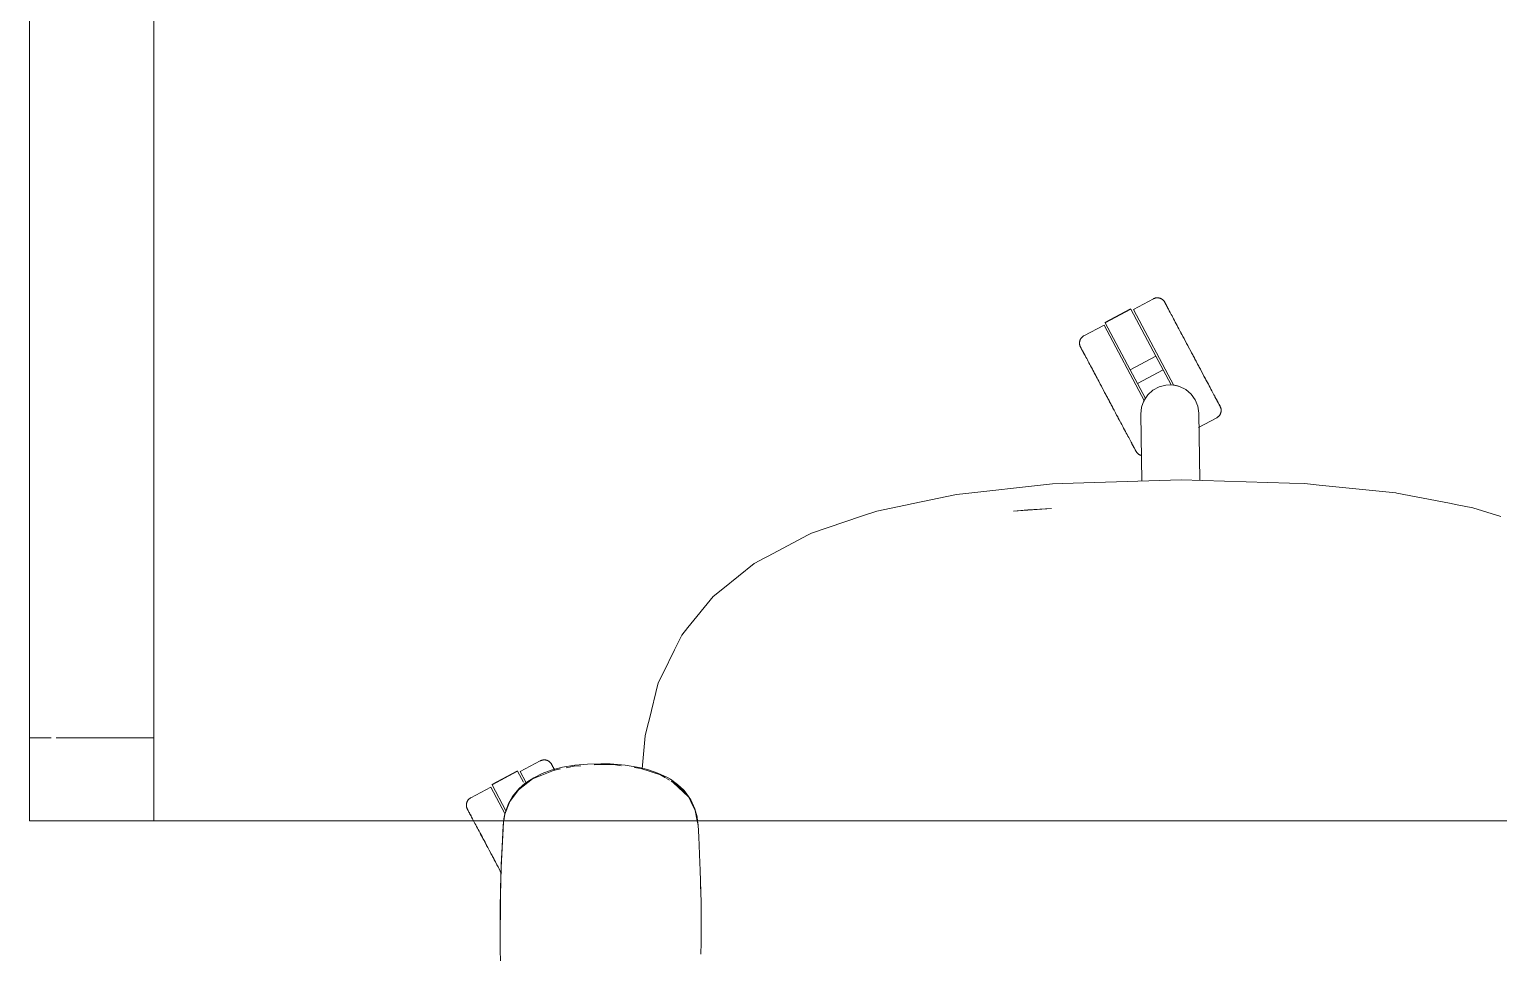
# Model space of a CAD drawing. Header units: millimetres. Extents: x 155927 to 326028, y -36033 to 97293.
# Drawn here: x 229139 to 229848, y 19672 to 20117 of the extents above; entities that cross this region are included whole.
import ezdxf

# ---------------------------------------------------------------- set-up
doc = ezdxf.new("R2010")
doc.units = ezdxf.units.MM
doc.header["$MEASUREMENT"] = 0
doc.layers.add('G-IMPT', color=8, linetype='CONTINUOUS', lineweight=9)
doc.layers.add('I-FURN', color=8, linetype='CONTINUOUS', lineweight=9)

msp = doc.modelspace()

# ---------------------------------------------------------------- linework, layer by layer
at = {"layer": 'G-IMPT'}
for p, q in [((229642.38, 19898.45), (229632.44, 19898.12)), ((229642.38, 19898.45), (229694.56, 19900.15)), ((229694.56, 19900.15), (229746.73, 19898.53)), ((229746.73, 19898.53), (229753.99, 19898.31)), ((229565.26, 19888.68), (229586.21, 19893.02)), ((229586.21, 19893.02), (229590.62, 19893.51)), ((229628.07, 19897.64), (229590.62, 19893.51)), ((229628.07, 19897.64), (229632.44, 19898.12)), ((229761.05, 19897.58), (229753.99, 19898.31)), ((229798.05, 19893.76), (229761.05, 19897.58)), ((229798.05, 19893.76), (229798.51, 19893.67)), ((229823.89, 19888.8), (229798.51, 19893.67)), ((229540.32, 19882.52), (229547.76, 19885.04)), ((229561.58, 19887.91), (229547.76, 19885.04)), ((229565.26, 19888.68), (229561.58, 19887.91)), ((229631.9, 19886.24), (229613.63, 19884.99)), ((229613.63, 19884.99), (229620.57, 19885.6)), ((229631.9, 19886.24), (229620.57, 19885.6)), ((229823.89, 19888.8), (229827.55, 19888.1)), ((229835.15, 19886.64), (229827.55, 19888.1)), ((229848.76, 19882.44), (229835.15, 19886.64)), ((229540.32, 19882.52), (229516.24, 19874.38)), ((229495.07, 19863.2), (229514.58, 19873.5)), ((229514.58, 19873.5), (229516.24, 19874.38)), ((229495.07, 19863.2), (229493.69, 19862.48)), ((229488.56, 19859.77), (229473.43, 19847.56)), ((229488.56, 19859.77), (229493.69, 19862.48)), ((229456.59, 19828.85), (229468.76, 19843.8)), ((229468.76, 19843.8), (229473.43, 19847.56)), ((229456.59, 19828.85), (229453.62, 19825.2)), ((229453.62, 19825.2), (229450.09, 19818.03)), ((229444.45, 19806.57), (229450.09, 19818.03)), ((229444.45, 19806.57), (229442.3, 19802.2)), ((229442.3, 19802.2), (229437.9, 19784.26)), ((229436.02, 19776.6), (229437.32, 19781.89)), ((229437.9, 19784.26), (229437.32, 19781.89)), ((229434.57, 19760.72), (229436.02, 19776.6)), ((229381.72, 19755.82), (229386.12, 19757.66)), ((229382.22, 19756.44), (229386.29, 19758.43)), ((229391.74, 19759.99), (229386.12, 19757.66)), ((229390.63, 19760.01), (229386.29, 19758.43)), ((229390.63, 19760.01), (229396.11, 19761.44)), ((229391.74, 19759.99), (229395.21, 19760.69)), ((229402.04, 19762.44), (229396.11, 19761.44)), ((229397.95, 19761.26), (229401.7, 19762.03)), ((229401.7, 19762.03), (229404.91, 19762.22)), ((229402.04, 19762.44), (229408.19, 19763.01)), ((229414.53, 19763.19), (229408.19, 19763.01)), ((229411.42, 19762.62), (229414.53, 19762.81)), ((229419.04, 19763.1), (229414.53, 19763.19)), ((229421.69, 19762.58), (229414.53, 19762.81)), ((229419.04, 19763.1), (229426.35, 19762.52)), ((229421.69, 19762.58), (229424.48, 19762.19)), ((229433.11, 19761.4), (229426.35, 19762.52)), ((229430.66, 19761.32), (229433.95, 19760.85)), ((229437.04, 19760.43), (229433.11, 19761.4)), ((229433.95, 19760.85), (229443.35, 19757.82)), ((229437.04, 19760.43), (229442.13, 19758.69)), ((229442.13, 19758.69), (229446.76, 19756.48)), ((229443.35, 19757.82), (229445.8, 19756.36)), ((229370.77, 19744.98), (229374.94, 19750.6)), ((229372.06, 19747.38), (229375.13, 19751.12)), ((229374.94, 19750.6), (229381.72, 19755.82)), ((229378.17, 19753.79), (229375.13, 19751.12)), ((229382.22, 19756.44), (229378.17, 19753.79)), ((229446.27, 19756.08), (229447.71, 19755.22)), ((229446.76, 19756.48), (229448.14, 19755.68)), ((229451.59, 19753.23), (229448.14, 19755.68)), ((229448.49, 19754.75), (229451.65, 19752.86)), ((229449.56, 19754.06), (229451.03, 19752.78)), ((229449.56, 19754.06), (229456.95, 19747.15)), ((229451.18, 19752.64), (229454.72, 19749.56)), ((229454.64, 19750.37), (229451.59, 19753.23)), ((229451.65, 19752.86), (229456.95, 19747.15)), ((229454.64, 19750.37), (229455.77, 19749.04)), ((229456.95, 19747.15), (229454.72, 19749.56)), ((229368.36, 19738.78), (229370.77, 19744.98)), ((229370.1, 19743.95), (229368.71, 19740.3)), ((229370.1, 19743.95), (229372.06, 19747.38)), ((229457.98, 19745.82), (229455.77, 19749.04)), ((229458.06, 19744.92), (229456.95, 19747.15)), ((229457.98, 19745.82), (229459.96, 19741.5)), ((229458.06, 19744.92), (229460.16, 19740.66)), ((229367.64, 19734.92), (229367.89, 19736.56)), ((229368.36, 19738.78), (229367.88, 19735.61)), ((229368.34, 19738.96), (229367.89, 19736.56)), ((229368.34, 19738.96), (229368.71, 19740.3)), ((229461.03, 19737.54), (229459.96, 19741.5)), ((229460.16, 19740.66), (229461.1, 19735.61)), ((229461.27, 19735.61), (229461.03, 19737.54)), ((229461.1, 19735.61), (229461.53, 19733.31)), ((229461.53, 19733.54), (229461.27, 19735.61)), ((229366.55, 19713.13), (229367.64, 19734.92)), ((229366.55, 19713.13), (229367.53, 19733.31)), ((229366.59, 19714.34), (229367.64, 19734.92)), ((229367.64, 19734.92), (229367.53, 19733.31)), ((229461.81, 19727.87), (229461.53, 19733.54)), ((229461.81, 19727.87), (229462.43, 19715.31)), ((229366.09, 19692.95), (229366.59, 19714.34)), ((229366.25, 19702.78), (229366.59, 19714.34)), ((229366.59, 19714.34), (229366.55, 19713.13)), ((229462.55, 19711.77), (229462.43, 19715.31)), ((229366.09, 19692.95), (229366.55, 19713.13)), ((229462.93, 19696.1), (229462.55, 19711.77)), ((229462.61, 19708.37), (229462.75, 19705.04)), ((229366.25, 19702.78), (229366.05, 19683.56)), ((229366.09, 19692.95), (229366.25, 19702.78)), ((229366.13, 19672.76), (229366.25, 19702.78)), ((229462.75, 19702.82), (229462.75, 19705.04)), ((229366.13, 19672.76), (229366.09, 19692.95)), ((229366.11, 19694.98), (229366.18, 19696.89)), ((229366.13, 19692.83), (229366.11, 19694.98)), ((229462.93, 19696.1), (229462.98, 19691.59)), ((229462.98, 19691.59), (229462.97, 19676.87)), ((229366.13, 19672.76), (229366.05, 19683.56)), ((229366.13, 19672.76), (229366.3, 19664.34)), ((229462.9, 19671.4), (229462.97, 19676.87))]:
    msp.add_line(p, q, dxfattribs=at)
at = {"layer": 'I-FURN'}
for p, q in [((229138.99, 19735.61), (229138.99, 20535.61)), ((229138.99, 20535.61), (229138.99, 19735.61)), ((229138.99, 19735.61), (229138.99, 20535.61)), ((229138.99, 20495.61), (229138.99, 19775.61)), ((229198.99, 19775.61), (229198.99, 20495.61)), ((229198.99, 20170.61), (229198.99, 19735.61)), ((229681.13, 19987.41), (229671.45, 19982.26)), ((229681.13, 19987.41), (229681.28, 19987.49)), ((229681.28, 19987.49), (229681.42, 19987.55)), ((229681.42, 19987.55), (229681.57, 19987.61)), ((229681.57, 19987.61), (229681.73, 19987.67)), ((229681.73, 19987.67), (229681.88, 19987.72)), ((229681.88, 19987.72), (229682.03, 19987.76)), ((229682.03, 19987.76), (229682.19, 19987.8)), ((229682.19, 19987.8), (229682.35, 19987.83)), ((229682.35, 19987.83), (229682.51, 19987.85)), ((229682.51, 19987.85), (229682.67, 19987.87)), ((229682.67, 19987.87), (229682.83, 19987.88)), ((229682.83, 19987.88), (229682.99, 19987.89)), ((229682.99, 19987.89), (229683.15, 19987.88)), ((229683.15, 19987.88), (229683.31, 19987.87)), ((229683.31, 19987.87), (229683.47, 19987.86)), ((229683.47, 19987.86), (229683.63, 19987.84)), ((229683.63, 19987.84), (229683.79, 19987.81)), ((229683.79, 19987.81), (229683.95, 19987.78)), ((229683.95, 19987.78), (229684.11, 19987.74)), ((229684.11, 19987.74), (229684.26, 19987.69)), ((229684.26, 19987.69), (229684.41, 19987.64)), ((229684.41, 19987.64), (229684.56, 19987.58)), ((229684.56, 19987.58), (229684.71, 19987.52)), ((229684.71, 19987.52), (229684.86, 19987.45)), ((229684.86, 19987.45), (229685, 19987.37)), ((229685, 19987.37), (229685.14, 19987.29)), ((229685.14, 19987.29), (229685.27, 19987.2)), ((229685.27, 19987.2), (229685.41, 19987.11)), ((229685.41, 19987.11), (229685.53, 19987.01)), ((229685.53, 19987.01), (229685.66, 19986.91)), ((229685.66, 19986.91), (229685.78, 19986.8)), ((229685.78, 19986.8), (229685.89, 19986.69)), ((229685.89, 19986.69), (229686, 19986.57)), ((229686, 19986.57), (229686.11, 19986.45)), ((229686.11, 19986.45), (229686.21, 19986.32)), ((229686.21, 19986.32), (229686.31, 19986.19)), ((229686.31, 19986.19), (229686.4, 19986.06)), ((229686.4, 19986.06), (229686.48, 19985.93)), ((229686.48, 19985.93), (229686.56, 19985.79)), ((229686.56, 19985.79), (229686.58, 19985.75)), ((229686.58, 19985.75), (229686.6, 19985.73)), ((229686.59, 19985.74), (229686.58, 19985.75)), ((229686.61, 19985.7), (229686.59, 19985.74)), ((229686.6, 19985.73), (229686.63, 19985.67)), ((229686.65, 19985.62), (229686.61, 19985.7)), ((229686.63, 19985.67), (229686.68, 19985.57)), ((229686.72, 19985.5), (229686.65, 19985.62)), ((229686.68, 19985.57), (229686.76, 19985.43)), ((229686.8, 19985.33), (229686.72, 19985.5)), ((229686.76, 19985.43), (229686.85, 19985.25)), ((229686.91, 19985.13), (229686.8, 19985.33)), ((229686.85, 19985.25), (229686.97, 19985.03)), ((229687.04, 19984.89), (229686.91, 19985.13)), ((229686.97, 19985.03), (229687.11, 19984.77)), ((229687.19, 19984.61), (229687.04, 19984.89)), ((229687.11, 19984.77), (229687.26, 19984.47)), ((229687.36, 19984.29), (229687.19, 19984.61)), ((229687.26, 19984.47), (229687.44, 19984.14)), ((229687.55, 19983.94), (229687.36, 19984.29)), ((229687.44, 19984.14), (229687.64, 19983.76)), ((229687.76, 19983.55), (229687.55, 19983.94)), ((229687.64, 19983.76), (229687.86, 19983.35)), ((229687.98, 19983.12), (229687.76, 19983.55)), ((229670.13, 19982.62), (229657.77, 19976.05)), ((229657.86, 19975.88), (229670.22, 19982.45)), ((229670.22, 19982.45), (229682.29, 19959.74)), ((229671.45, 19982.26), (229690.97, 19945.54)), ((229687.86, 19983.35), (229688.1, 19982.91)), ((229688.23, 19982.65), (229687.98, 19983.12)), ((229688.1, 19982.91), (229688.35, 19982.42)), ((229688.5, 19982.15), (229688.23, 19982.65)), ((229688.35, 19982.42), (229688.63, 19981.91)), ((229688.78, 19981.61), (229688.5, 19982.15)), ((229688.63, 19981.91), (229688.92, 19981.36)), ((229689.08, 19981.05), (229688.78, 19981.61)), ((229688.92, 19981.36), (229689.23, 19980.77)), ((229689.4, 19980.44), (229689.08, 19981.05)), ((229689.74, 19979.81), (229689.4, 19980.44)), ((229690.09, 19979.15), (229689.74, 19979.81)), ((229690.46, 19978.45), (229690.09, 19979.15)), ((229690.85, 19977.73), (229690.46, 19978.45)), ((229691.25, 19976.98), (229690.85, 19977.73)), ((229691.66, 19976.2), (229691.25, 19976.98)), ((229646.93, 19969.13), (229647.06, 19969.23)), ((229647.06, 19969.23), (229647.19, 19969.32)), ((229647.19, 19969.32), (229647.32, 19969.42)), ((229647.32, 19969.42), (229647.46, 19969.5)), ((229647.46, 19969.5), (229647.6, 19969.58)), ((229647.6, 19969.58), (229647.64, 19969.6)), ((229657.32, 19974.75), (229647.64, 19969.6)), ((229657.32, 19974.75), (229676.86, 19938)), ((229669.93, 19953.17), (229657.86, 19975.88)), ((229692.08, 19975.4), (229691.66, 19976.2)), ((229692.52, 19974.58), (229692.08, 19975.4)), ((229692.97, 19973.73), (229692.52, 19974.58)), ((229693.44, 19972.86), (229692.97, 19973.73)), ((229693.91, 19971.98), (229693.44, 19972.86)), ((229694.39, 19971.07), (229693.91, 19971.98)), ((229694.13, 19971.56), (229694.61, 19970.65)), ((229694.88, 19970.15), (229694.39, 19971.07)), ((229694.61, 19970.65), (229695.11, 19969.72)), ((229695.38, 19969.21), (229694.88, 19970.15)), ((229695.11, 19969.72), (229695.61, 19968.77)), ((229695.88, 19968.26), (229695.38, 19969.21)), ((229645.5, 19966.17), (229645.51, 19966.33)), ((229645.5, 19966.01), (229645.5, 19966.17)), ((229645.5, 19965.85), (229645.5, 19966.01)), ((229645.51, 19965.69), (229645.5, 19965.85)), ((229645.51, 19966.33), (229645.52, 19966.49)), ((229645.53, 19965.53), (229645.51, 19965.69)), ((229645.52, 19966.49), (229645.54, 19966.65)), ((229645.55, 19965.37), (229645.53, 19965.53)), ((229645.54, 19966.65), (229645.57, 19966.81)), ((229645.58, 19965.21), (229645.55, 19965.37)), ((229645.57, 19966.81), (229645.6, 19966.97)), ((229645.62, 19965.05), (229645.58, 19965.21)), ((229645.6, 19966.97), (229645.64, 19967.12)), ((229645.66, 19964.9), (229645.62, 19965.05)), ((229645.64, 19967.12), (229645.69, 19967.28)), ((229645.71, 19964.74), (229645.66, 19964.9)), ((229645.69, 19967.28), (229645.74, 19967.43)), ((229645.77, 19964.59), (229645.71, 19964.74)), ((229645.74, 19967.43), (229645.8, 19967.58)), ((229645.83, 19964.44), (229645.77, 19964.59)), ((229645.8, 19967.58), (229645.87, 19967.73)), ((229645.9, 19964.3), (229645.83, 19964.44)), ((229645.87, 19967.73), (229645.94, 19967.87)), ((229645.97, 19964.15), (229645.9, 19964.3)), ((229645.94, 19967.87), (229646.01, 19968.02)), ((229645.99, 19964.1), (229645.97, 19964.15)), ((229645.97, 19964.15), (229645.97, 19964.15)), ((229645.97, 19964.15), (229645.98, 19964.13)), ((229645.98, 19964.13), (229646.01, 19964.07)), ((229646.04, 19964.02), (229645.99, 19964.1)), ((229646.01, 19968.02), (229646.09, 19968.15)), ((229646.01, 19964.07), (229646.07, 19963.97)), ((229646.1, 19963.9), (229646.04, 19964.02)), ((229646.07, 19963.97), (229646.14, 19963.83)), ((229646.09, 19968.15), (229646.18, 19968.29)), ((229646.19, 19963.74), (229646.1, 19963.9)), ((229646.14, 19963.83), (229646.24, 19963.65)), ((229646.18, 19968.29), (229646.27, 19968.42)), ((229646.3, 19963.54), (229646.19, 19963.74)), ((229646.24, 19963.65), (229646.35, 19963.43)), ((229646.27, 19968.42), (229646.37, 19968.55)), ((229646.42, 19963.3), (229646.3, 19963.54)), ((229646.35, 19963.43), (229646.49, 19963.17)), ((229646.37, 19968.55), (229646.47, 19968.67)), ((229646.57, 19963.02), (229646.42, 19963.3)), ((229646.47, 19968.67), (229646.58, 19968.79)), ((229646.49, 19963.17), (229646.65, 19962.88)), ((229646.74, 19962.7), (229646.57, 19963.02)), ((229646.58, 19968.79), (229646.69, 19968.91)), ((229646.65, 19962.88), (229646.83, 19962.54)), ((229646.69, 19968.91), (229646.81, 19969.02)), ((229646.93, 19962.34), (229646.74, 19962.7)), ((229646.81, 19969.02), (229646.93, 19969.13)), ((229646.83, 19962.54), (229647.02, 19962.17)), ((229647.14, 19961.95), (229646.93, 19962.34)), ((229647.02, 19962.17), (229647.24, 19961.76)), ((229695.61, 19968.77), (229696.12, 19967.82)), ((229696.4, 19967.3), (229695.88, 19968.26)), ((229696.12, 19967.82), (229696.63, 19966.85)), ((229696.91, 19966.32), (229696.4, 19967.3)), ((229696.63, 19966.85), (229697.15, 19965.87)), ((229697.44, 19965.34), (229696.91, 19966.32)), ((229697.15, 19965.87), (229697.68, 19964.88)), ((229697.96, 19964.35), (229697.44, 19965.34)), ((229697.68, 19964.88), (229698.21, 19963.89)), ((229698.49, 19963.35), (229697.96, 19964.35)), ((229698.21, 19963.89), (229698.74, 19962.89)), ((229699.03, 19962.35), (229698.49, 19963.35)), ((229698.74, 19962.89), (229699.27, 19961.89)), ((229699.56, 19961.34), (229699.03, 19962.35)), ((229647.37, 19961.52), (229647.14, 19961.95)), ((229647.24, 19961.76), (229647.48, 19961.31)), ((229647.62, 19961.05), (229647.37, 19961.52)), ((229647.48, 19961.31), (229647.74, 19960.83)), ((229647.88, 19960.55), (229647.62, 19961.05)), ((229647.74, 19960.83), (229648.01, 19960.31)), ((229648.17, 19960.02), (229647.88, 19960.55)), ((229648.01, 19960.31), (229648.3, 19959.76)), ((229648.47, 19959.45), (229648.17, 19960.02)), ((229648.3, 19959.76), (229648.61, 19959.18)), ((229648.61, 19959.18), (229648.94, 19958.56)), ((229648.94, 19958.56), (229649.29, 19957.91)), ((229649.29, 19957.91), (229649.65, 19957.23)), ((229649.65, 19957.23), (229650.02, 19956.53)), ((229650.02, 19956.53), (229650.41, 19955.79)), ((229650.41, 19955.79), (229650.82, 19955.03)), ((229669.93, 19953.17), (229682.29, 19959.74)), ((229682.29, 19959.74), (229685.82, 19953.1)), ((229699.27, 19961.89), (229699.81, 19960.88)), ((229700.09, 19960.34), (229699.56, 19961.34)), ((229699.81, 19960.88), (229700.34, 19959.88)), ((229700.63, 19959.33), (229700.09, 19960.34)), ((229700.34, 19959.88), (229700.87, 19958.87)), ((229701.16, 19958.33), (229700.63, 19959.33)), ((229700.87, 19958.87), (229701.41, 19957.87)), ((229701.69, 19957.33), (229701.16, 19958.33)), ((229701.41, 19957.87), (229701.94, 19956.87)), ((229702.22, 19956.34), (229701.69, 19957.33)), ((229701.94, 19956.87), (229702.46, 19955.88)), ((229702.75, 19955.35), (229702.22, 19956.34)), ((229702.46, 19955.88), (229702.99, 19954.9)), ((229703.27, 19954.37), (229702.75, 19955.35)), ((229650.82, 19955.03), (229651.24, 19954.24)), ((229651.24, 19954.24), (229651.67, 19953.43)), ((229651.67, 19953.43), (229652.11, 19952.6)), ((229652.36, 19952.14), (229651.91, 19952.98)), ((229652.11, 19952.6), (229652.57, 19951.74)), ((229652.82, 19951.27), (229652.36, 19952.14)), ((229652.57, 19951.74), (229653.04, 19950.86)), ((229653.29, 19950.38), (229652.82, 19951.27)), ((229653.04, 19950.86), (229653.51, 19949.97)), ((229653.77, 19949.47), (229653.29, 19950.38)), ((229653.51, 19949.97), (229654, 19949.05)), ((229654.26, 19948.55), (229653.77, 19949.47)), ((229654, 19949.05), (229654.49, 19948.12)), ((229654.76, 19947.61), (229654.26, 19948.55)), ((229654.49, 19948.12), (229654.99, 19947.18)), ((229673.46, 19946.53), (229669.93, 19953.17)), ((229673.46, 19946.53), (229685.82, 19953.1)), ((229685.82, 19953.1), (229689.62, 19945.95)), ((229702.99, 19954.9), (229703.51, 19953.92)), ((229703.78, 19953.4), (229703.27, 19954.37)), ((229703.51, 19953.92), (229704.02, 19952.96)), ((229704.29, 19952.45), (229703.78, 19953.4)), ((229704.02, 19952.96), (229704.52, 19952.01)), ((229704.79, 19951.5), (229704.29, 19952.45)), ((229704.52, 19952.01), (229705.02, 19951.07)), ((229705.29, 19950.57), (229704.79, 19951.5)), ((229705.02, 19951.07), (229705.51, 19950.15)), ((229705.77, 19949.66), (229705.29, 19950.57)), ((229705.51, 19950.15), (229705.99, 19949.24)), ((229706.25, 19948.76), (229705.77, 19949.66)), ((229705.99, 19949.24), (229706.47, 19948.36)), ((229706.72, 19947.88), (229706.25, 19948.76)), ((229706.47, 19948.36), (229706.93, 19947.49)), ((229655.27, 19946.66), (229654.76, 19947.61)), ((229654.99, 19947.18), (229655.5, 19946.22)), ((229655.78, 19945.7), (229655.27, 19946.66)), ((229655.5, 19946.22), (229656.02, 19945.25)), ((229656.3, 19944.73), (229655.78, 19945.7)), ((229656.02, 19945.25), (229656.54, 19944.27)), ((229656.82, 19943.74), (229656.3, 19944.73)), ((229656.54, 19944.27), (229657.06, 19943.29)), ((229657.35, 19942.75), (229656.82, 19943.74)), ((229657.06, 19943.29), (229657.59, 19942.29)), ((229657.88, 19941.75), (229657.35, 19942.75)), ((229657.59, 19942.29), (229658.12, 19941.29)), ((229658.41, 19940.75), (229657.88, 19941.75)), ((229658.12, 19941.29), (229658.66, 19940.29)), ((229677.26, 19939.38), (229673.46, 19946.53)), ((229676.53, 19938.25), (229678.4, 19941.06)), ((229678.4, 19941.06), (229680.89, 19943.34)), ((229680.89, 19943.34), (229683.85, 19944.96)), ((229683.85, 19944.96), (229687.11, 19945.83)), ((229687.11, 19945.83), (229690.48, 19945.88)), ((229690.48, 19945.88), (229693.77, 19945.13)), ((229693.77, 19945.13), (229696.78, 19943.62)), ((229696.78, 19943.62), (229699.35, 19941.43)), ((229699.35, 19941.43), (229701.31, 19938.68)), ((229707.17, 19947.03), (229706.72, 19947.88)), ((229706.93, 19947.49), (229707.38, 19946.64)), ((229707.62, 19946.19), (229707.17, 19947.03)), ((229708.05, 19945.38), (229707.62, 19946.19)), ((229708.47, 19944.59), (229708.05, 19945.38)), ((229708.87, 19943.83), (229708.47, 19944.59)), ((229709.26, 19943.1), (229708.87, 19943.83)), ((229709.64, 19942.39), (229709.26, 19943.1)), ((229710, 19941.71), (229709.64, 19942.39)), ((229710.34, 19941.06), (229710, 19941.71)), ((229710.67, 19940.45), (229710.34, 19941.06)), ((229658.94, 19939.75), (229658.41, 19940.75)), ((229658.66, 19940.29), (229659.19, 19939.29)), ((229659.48, 19938.74), (229658.94, 19939.75)), ((229659.19, 19939.29), (229659.73, 19938.28)), ((229660.01, 19937.74), (229659.48, 19938.74)), ((229659.73, 19938.28), (229660.26, 19937.28)), ((229660.55, 19936.73), (229660.01, 19937.74)), ((229660.26, 19937.28), (229660.79, 19936.27)), ((229661.08, 19935.74), (229660.55, 19936.73)), ((229660.79, 19936.27), (229661.32, 19935.28)), ((229661.61, 19934.74), (229661.08, 19935.74)), ((229661.32, 19935.28), (229661.85, 19934.29)), ((229662.13, 19933.75), (229661.61, 19934.74)), ((229661.85, 19934.29), (229662.37, 19933.3)), ((229675.04, 19931.72), (229675.39, 19935.08)), ((229675.39, 19935.08), (229676.53, 19938.25)), ((229701.31, 19938.68), (229702.56, 19935.55)), ((229702.56, 19935.55), (229703.03, 19932.21)), ((229710.98, 19939.86), (229710.67, 19940.45)), ((229710.82, 19940.17), (229711.12, 19939.61)), ((229711.27, 19939.31), (229710.98, 19939.86)), ((229711.12, 19939.61), (229711.4, 19939.07)), ((229711.55, 19938.8), (229711.27, 19939.31)), ((229711.4, 19939.07), (229711.67, 19938.57)), ((229711.81, 19938.31), (229711.55, 19938.8)), ((229711.67, 19938.57), (229711.92, 19938.1)), ((229712.04, 19937.87), (229711.81, 19938.31)), ((229711.92, 19938.1), (229712.15, 19937.67)), ((229712.26, 19937.46), (229712.04, 19937.87)), ((229712.15, 19937.67), (229712.35, 19937.28)), ((229712.46, 19937.08), (229712.26, 19937.46)), ((229712.35, 19937.28), (229712.54, 19936.92)), ((229712.64, 19936.75), (229712.46, 19937.08)), ((229712.54, 19936.92), (229712.71, 19936.61)), ((229712.8, 19936.45), (229712.64, 19936.75)), ((229712.71, 19936.61), (229712.86, 19936.33)), ((229712.93, 19936.19), (229712.8, 19936.45)), ((229712.86, 19936.33), (229712.99, 19936.09)), ((229713.05, 19935.97), (229712.93, 19936.19)), ((229712.99, 19936.09), (229713.1, 19935.89)), ((229713.15, 19935.79), (229713.05, 19935.97)), ((229713.1, 19935.89), (229713.18, 19935.72)), ((229713.22, 19935.65), (229713.15, 19935.79)), ((229713.18, 19935.72), (229713.25, 19935.6)), ((229713.27, 19935.55), (229713.22, 19935.65)), ((229713.25, 19935.6), (229713.29, 19935.52)), ((229713.31, 19935.49), (229713.27, 19935.55)), ((229713.29, 19935.52), (229713.31, 19935.48)), ((229713.32, 19935.47), (229713.31, 19935.49)), ((229713.31, 19935.48), (229713.32, 19935.47)), ((229713.32, 19935.47), (229713.39, 19935.33)), ((229713.39, 19935.33), (229713.46, 19935.18)), ((229713.46, 19935.18), (229713.52, 19935.03)), ((229713.52, 19935.03), (229713.57, 19934.88)), ((229713.57, 19934.88), (229713.62, 19934.73)), ((229713.62, 19934.73), (229713.66, 19934.57)), ((229713.66, 19934.57), (229713.7, 19934.42)), ((229713.7, 19934.42), (229713.73, 19934.26)), ((229713.73, 19934.26), (229713.75, 19934.1)), ((229713.75, 19934.1), (229713.77, 19933.94)), ((229713.77, 19933.94), (229713.78, 19933.78)), ((229713.78, 19933.78), (229713.79, 19933.62)), ((229662.65, 19932.78), (229662.13, 19933.75)), ((229662.37, 19933.3), (229662.89, 19932.33)), ((229663.17, 19931.81), (229662.65, 19932.78)), ((229662.89, 19932.33), (229663.4, 19931.36)), ((229663.68, 19930.85), (229663.17, 19931.81)), ((229663.4, 19931.36), (229663.91, 19930.41)), ((229664.18, 19929.91), (229663.68, 19930.85)), ((229663.91, 19930.41), (229664.41, 19929.48)), ((229664.67, 19928.98), (229664.18, 19929.91)), ((229664.41, 19929.48), (229664.9, 19928.55)), ((229665.16, 19928.06), (229664.67, 19928.98)), ((229664.9, 19928.55), (229665.38, 19927.65)), ((229665.38, 19927.65), (229665.85, 19926.76)), ((229665.85, 19926.76), (229666.31, 19925.89)), ((229675.61, 19899.53), (229675.04, 19931.72)), ((229702.81, 19925.32), (229711.65, 19930.02)), ((229703.03, 19932.21), (229703.59, 19899.87)), ((229711.69, 19930.04), (229711.65, 19930.02)), ((229711.83, 19930.12), (229711.69, 19930.04)), ((229711.96, 19930.21), (229711.83, 19930.12)), ((229712.1, 19930.3), (229711.96, 19930.21)), ((229712.23, 19930.4), (229712.1, 19930.3)), ((229712.35, 19930.5), (229712.23, 19930.4)), ((229712.47, 19930.6), (229712.35, 19930.5)), ((229712.59, 19930.71), (229712.47, 19930.6)), ((229712.7, 19930.83), (229712.59, 19930.71)), ((229712.81, 19930.95), (229712.7, 19930.83)), ((229712.91, 19931.07), (229712.81, 19930.95)), ((229713.01, 19931.2), (229712.91, 19931.07)), ((229713.1, 19931.33), (229713.01, 19931.2)), ((229713.19, 19931.47), (229713.1, 19931.33)), ((229713.27, 19931.61), (229713.19, 19931.47)), ((229713.35, 19931.75), (229713.27, 19931.61)), ((229713.42, 19931.9), (229713.35, 19931.75)), ((229713.48, 19932.04), (229713.42, 19931.9)), ((229713.54, 19932.19), (229713.48, 19932.04)), ((229713.59, 19932.35), (229713.54, 19932.19)), ((229713.64, 19932.5), (229713.59, 19932.35)), ((229713.68, 19932.66), (229713.64, 19932.5)), ((229713.71, 19932.81), (229713.68, 19932.66)), ((229713.74, 19932.97), (229713.71, 19932.81)), ((229713.76, 19933.13), (229713.74, 19932.97)), ((229713.78, 19933.29), (229713.76, 19933.13)), ((229713.79, 19933.45), (229713.78, 19933.29)), ((229713.79, 19933.62), (229713.79, 19933.45)), ((229666.31, 19925.89), (229666.76, 19925.05)), ((229666.76, 19925.05), (229667.2, 19924.22)), ((229667.2, 19924.22), (229667.63, 19923.42)), ((229667.63, 19923.42), (229668.04, 19922.64)), ((229668.04, 19922.64), (229668.44, 19921.89)), ((229668.44, 19921.89), (229668.82, 19921.17)), ((229668.82, 19921.17), (229669.19, 19920.48)), ((229669.19, 19920.48), (229669.54, 19919.81)), ((229669.54, 19919.81), (229669.88, 19919.18)), ((229669.88, 19919.18), (229670.2, 19918.58)), ((229670.37, 19918.27), (229670.06, 19918.85)), ((229670.2, 19918.58), (229670.5, 19918.01)), ((229670.66, 19917.72), (229670.37, 19918.27)), ((229670.5, 19918.01), (229670.79, 19917.47)), ((229670.93, 19917.2), (229670.66, 19917.72)), ((229670.79, 19917.47), (229671.05, 19916.97)), ((229671.19, 19916.72), (229670.93, 19917.2)), ((229671.05, 19916.97), (229671.3, 19916.51)), ((229671.43, 19916.27), (229671.19, 19916.72)), ((229671.3, 19916.51), (229671.53, 19916.08)), ((229671.65, 19915.86), (229671.43, 19916.27)), ((229671.53, 19916.08), (229671.74, 19915.68)), ((229671.84, 19915.49), (229671.65, 19915.86)), ((229671.74, 19915.68), (229671.93, 19915.33)), ((229672.02, 19915.15), (229671.84, 19915.49)), ((229671.93, 19915.33), (229672.1, 19915.01)), ((229672.18, 19914.86), (229672.02, 19915.15)), ((229672.1, 19915.01), (229672.25, 19914.73)), ((229672.32, 19914.6), (229672.18, 19914.86)), ((229672.25, 19914.73), (229672.37, 19914.49)), ((229672.43, 19914.38), (229672.32, 19914.6)), ((229672.37, 19914.49), (229672.48, 19914.29)), ((229672.53, 19914.2), (229672.43, 19914.38)), ((229672.48, 19914.29), (229672.57, 19914.13)), ((229672.6, 19914.06), (229672.53, 19914.2)), ((229672.57, 19914.13), (229672.63, 19914.01)), ((229672.66, 19913.96), (229672.6, 19914.06)), ((229672.63, 19914.01), (229672.68, 19913.92)), ((229672.69, 19913.9), (229672.66, 19913.96)), ((229672.68, 19913.92), (229672.7, 19913.88)), ((229672.7, 19913.88), (229672.69, 19913.9)), ((229672.72, 19913.84), (229672.7, 19913.88)), ((229672.7, 19913.88), (229672.7, 19913.88)), ((229672.8, 19913.7), (229672.72, 19913.84)), ((229672.89, 19913.56), (229672.8, 19913.7)), ((229672.98, 19913.43), (229672.89, 19913.56)), ((229673.07, 19913.3), (229672.98, 19913.43)), ((229673.18, 19913.17), (229673.07, 19913.3)), ((229673.28, 19913.05), (229673.18, 19913.17)), ((229673.39, 19912.94), (229673.28, 19913.05)), ((229673.51, 19912.82), (229673.39, 19912.94)), ((229673.63, 19912.72), (229673.51, 19912.82)), ((229673.75, 19912.61), (229673.63, 19912.72)), ((229673.88, 19912.52), (229673.75, 19912.61)), ((229674.01, 19912.42), (229673.88, 19912.52)), ((229674.15, 19912.34), (229674.01, 19912.42)), ((229674.29, 19912.25), (229674.15, 19912.34)), ((229674.43, 19912.18), (229674.29, 19912.25)), ((229674.57, 19912.11), (229674.43, 19912.18)), ((229674.72, 19912.04), (229674.57, 19912.11)), ((229674.87, 19911.98), (229674.72, 19912.04)), ((229675.02, 19911.93), (229674.87, 19911.98)), ((229675.18, 19911.89), (229675.02, 19911.93)), ((229675.34, 19911.85), (229675.18, 19911.89)), ((229138.99, 19775.61), (229138.99, 19735.61)), ((229138.99, 19775.61), (229149.57, 19775.61)), ((229138.99, 19775.61), (229149.57, 19775.61)), ((229151.88, 19775.61), (229198.99, 19775.61)), ((229151.88, 19775.61), (229198.99, 19775.61)), ((229198.99, 19735.61), (229198.99, 19775.61)), ((229385.4, 19764.56), (229375.71, 19759.41)), ((229385.4, 19764.56), (229385.54, 19764.63)), ((229385.54, 19764.63), (229385.69, 19764.7)), ((229385.69, 19764.7), (229385.84, 19764.76)), ((229385.84, 19764.76), (229385.99, 19764.81)), ((229385.99, 19764.81), (229386.14, 19764.86)), ((229386.14, 19764.86), (229386.3, 19764.91)), ((229386.3, 19764.91), (229386.45, 19764.94)), ((229386.45, 19764.94), (229386.61, 19764.97)), ((229386.61, 19764.97), (229386.77, 19765)), ((229386.77, 19765), (229386.93, 19765.01)), ((229386.93, 19765.01), (229387.09, 19765.03)), ((229387.09, 19765.03), (229387.25, 19765.03)), ((229387.25, 19765.03), (229387.41, 19765.03)), ((229387.41, 19765.03), (229387.57, 19765.02)), ((229387.57, 19765.02), (229387.74, 19765.01)), ((229387.74, 19765.01), (229387.9, 19764.98)), ((229387.9, 19764.98), (229388.05, 19764.96)), ((229388.05, 19764.96), (229388.21, 19764.92)), ((229388.21, 19764.92), (229388.37, 19764.88)), ((229388.37, 19764.88), (229388.52, 19764.84)), ((229388.52, 19764.84), (229388.67, 19764.78)), ((229388.67, 19764.78), (229388.82, 19764.73)), ((229388.82, 19764.73), (229388.97, 19764.66)), ((229388.97, 19764.66), (229389.12, 19764.59)), ((229389.12, 19764.59), (229389.26, 19764.51)), ((229389.26, 19764.51), (229389.4, 19764.43)), ((229389.4, 19764.43), (229389.53, 19764.35)), ((229389.53, 19764.35), (229389.67, 19764.25)), ((229389.67, 19764.25), (229389.79, 19764.16)), ((229389.79, 19764.16), (229389.92, 19764.05)), ((229389.92, 19764.05), (229390.04, 19763.95)), ((229390.04, 19763.95), (229390.15, 19763.83)), ((229390.15, 19763.83), (229390.27, 19763.72)), ((229390.27, 19763.72), (229390.37, 19763.59)), ((229374.39, 19759.76), (229362.03, 19753.19)), ((229362.12, 19753.02), (229374.48, 19759.59)), ((229374.48, 19759.59), (229377.29, 19754.3)), ((229375.71, 19759.41), (229378.47, 19754.22)), ((229390.37, 19763.59), (229390.47, 19763.47)), ((229390.47, 19763.47), (229390.57, 19763.34)), ((229390.57, 19763.34), (229390.66, 19763.21)), ((229390.66, 19763.21), (229390.75, 19763.07)), ((229390.75, 19763.07), (229390.83, 19762.93)), ((229390.83, 19762.93), (229390.85, 19762.89)), ((229390.85, 19762.89), (229390.86, 19762.87)), ((229390.87, 19762.84), (229390.85, 19762.89)), ((229390.85, 19762.89), (229390.85, 19762.89)), ((229390.86, 19762.87), (229390.89, 19762.81)), ((229390.92, 19762.76), (229390.87, 19762.84)), ((229390.89, 19762.81), (229390.94, 19762.71)), ((229390.98, 19762.64), (229390.92, 19762.76)), ((229390.94, 19762.71), (229391.02, 19762.57)), ((229391.07, 19762.48), (229390.98, 19762.64)), ((229391.02, 19762.57), (229391.11, 19762.39)), ((229391.17, 19762.28), (229391.07, 19762.48)), ((229391.11, 19762.39), (229391.23, 19762.17)), ((229391.3, 19762.04), (229391.17, 19762.28)), ((229391.23, 19762.17), (229391.37, 19761.91)), ((229391.45, 19761.76), (229391.3, 19762.04)), ((229391.37, 19761.91), (229391.52, 19761.62)), ((229391.62, 19761.44), (229391.45, 19761.76)), ((229391.52, 19761.62), (229391.7, 19761.28)), ((229391.81, 19761.08), (229391.62, 19761.44)), ((229391.7, 19761.28), (229391.9, 19760.91)), ((229392.02, 19760.69), (229391.81, 19761.08)), ((229391.9, 19760.91), (229392.12, 19760.5)), ((229392.25, 19760.26), (229392.02, 19760.69)), ((229361.58, 19751.9), (229351.9, 19746.75)), ((229361.58, 19751.9), (229361.58, 19751.9)), ((229361.58, 19751.9), (229368.32, 19739.23)), ((229368.77, 19740.51), (229362.12, 19753.02)), ((229349.76, 19743.31), (229349.77, 19743.48)), ((229349.76, 19743.15), (229349.76, 19743.31)), ((229349.76, 19742.99), (229349.76, 19743.15)), ((229349.77, 19742.83), (229349.76, 19742.99)), ((229349.77, 19743.48), (229349.78, 19743.64)), ((229349.79, 19742.67), (229349.77, 19742.83)), ((229349.78, 19743.64), (229349.81, 19743.8)), ((229349.82, 19742.51), (229349.79, 19742.67)), ((229349.81, 19743.8), (229349.83, 19743.95)), ((229349.85, 19742.35), (229349.82, 19742.51)), ((229349.83, 19743.95), (229349.87, 19744.11)), ((229349.87, 19744.11), (229349.91, 19744.27)), ((229349.91, 19744.27), (229349.95, 19744.42)), ((229349.95, 19744.42), (229350.01, 19744.58)), ((229350.01, 19744.58), (229350.06, 19744.73)), ((229350.06, 19744.73), (229350.13, 19744.87)), ((229350.13, 19744.87), (229350.2, 19745.02)), ((229350.2, 19745.02), (229350.27, 19745.16)), ((229350.27, 19745.16), (229350.36, 19745.3)), ((229350.36, 19745.3), (229350.44, 19745.44)), ((229350.44, 19745.44), (229350.54, 19745.57)), ((229350.54, 19745.57), (229350.63, 19745.7)), ((229350.63, 19745.7), (229350.74, 19745.82)), ((229350.74, 19745.82), (229350.84, 19745.94)), ((229350.84, 19745.94), (229350.96, 19746.06)), ((229350.96, 19746.06), (229351.07, 19746.17)), ((229351.07, 19746.17), (229351.19, 19746.27)), ((229351.19, 19746.27), (229351.32, 19746.37)), ((229351.32, 19746.37), (229351.45, 19746.47)), ((229351.45, 19746.47), (229351.58, 19746.56)), ((229351.58, 19746.56), (229351.72, 19746.65)), ((229351.72, 19746.65), (229351.86, 19746.73)), ((229351.86, 19746.73), (229351.9, 19746.75)), ((229138.99, 19735.61), (229198.99, 19735.61)), ((229198.99, 19735.61), (229138.99, 19735.61)), ((229138.99, 19735.61), (230738.83, 19735.61)), ((230738.83, 19735.61), (229138.99, 19735.61)), ((229349.88, 19742.2), (229349.85, 19742.35)), ((229349.93, 19742.04), (229349.88, 19742.2)), ((229349.97, 19741.89), (229349.93, 19742.04)), ((229350.03, 19741.74), (229349.97, 19741.89)), ((229350.09, 19741.59), (229350.03, 19741.74)), ((229350.16, 19741.44), (229350.09, 19741.59)), ((229350.23, 19741.3), (229350.16, 19741.44)), ((229350.23, 19741.29), (229350.23, 19741.3)), ((229350.23, 19741.3), (229350.24, 19741.28)), ((229350.26, 19741.25), (229350.23, 19741.29)), ((229350.24, 19741.28), (229350.27, 19741.22)), ((229350.3, 19741.17), (229350.26, 19741.25)), ((229350.27, 19741.22), (229350.33, 19741.12)), ((229350.36, 19741.04), (229350.3, 19741.17)), ((229350.33, 19741.12), (229350.4, 19740.98)), ((229350.45, 19740.88), (229350.36, 19741.04)), ((229350.4, 19740.98), (229350.5, 19740.8)), ((229350.56, 19740.68), (229350.45, 19740.88)), ((229350.5, 19740.8), (229350.61, 19740.58)), ((229350.69, 19740.44), (229350.56, 19740.68)), ((229350.61, 19740.58), (229350.75, 19740.32)), ((229350.83, 19740.16), (229350.69, 19740.44)), ((229350.75, 19740.32), (229350.91, 19740.02)), ((229351, 19739.84), (229350.83, 19740.16)), ((229350.91, 19740.02), (229351.09, 19739.69)), ((229351.19, 19739.49), (229351, 19739.84)), ((229351.09, 19739.69), (229351.29, 19739.31)), ((229351.4, 19739.1), (229351.19, 19739.49)), ((229351.29, 19739.31), (229351.5, 19738.9)), ((229351.63, 19738.67), (229351.4, 19739.1)), ((229351.5, 19738.9), (229351.74, 19738.46)), ((229351.88, 19738.2), (229351.63, 19738.67)), ((229351.74, 19738.46), (229352, 19737.97)), ((229352.14, 19737.7), (229351.88, 19738.2)), ((229352, 19737.97), (229352.27, 19737.46)), ((229352.43, 19737.16), (229352.14, 19737.7)), ((229352.27, 19737.46), (229352.57, 19736.91)), ((229352.73, 19736.59), (229352.43, 19737.16)), ((229352.57, 19736.91), (229352.88, 19736.32)), ((229352.88, 19736.32), (229353.2, 19735.71)), ((229353.2, 19735.71), (229353.55, 19735.06)), ((229353.55, 19735.06), (229353.91, 19734.38)), ((229353.91, 19734.38), (229354.28, 19733.67)), ((229354.28, 19733.67), (229354.68, 19732.94)), ((229354.68, 19732.94), (229355.08, 19732.18)), ((229355.08, 19732.18), (229355.5, 19731.39)), ((229355.5, 19731.39), (229355.93, 19730.58)), ((229355.93, 19730.58), (229356.37, 19729.74)), ((229356.62, 19729.28), (229356.17, 19730.13)), ((229356.37, 19729.74), (229356.83, 19728.88)), ((229357.08, 19728.41), (229356.62, 19729.28)), ((229356.83, 19728.88), (229357.3, 19728.01)), ((229357.55, 19727.53), (229357.08, 19728.41)), ((229357.3, 19728.01), (229357.77, 19727.11)), ((229358.03, 19726.62), (229357.55, 19727.53)), ((229357.77, 19727.11), (229358.26, 19726.2)), ((229358.52, 19725.7), (229358.03, 19726.62)), ((229358.26, 19726.2), (229358.75, 19725.27)), ((229359.02, 19724.76), (229358.52, 19725.7)), ((229358.75, 19725.27), (229359.26, 19724.32)), ((229359.53, 19723.81), (229359.02, 19724.76)), ((229359.26, 19724.32), (229359.76, 19723.37)), ((229360.04, 19722.84), (229359.53, 19723.81)), ((229359.76, 19723.37), (229360.28, 19722.4)), ((229360.56, 19721.87), (229360.04, 19722.84)), ((229360.28, 19722.4), (229360.8, 19721.42)), ((229361.08, 19720.89), (229360.56, 19721.87)), ((229360.8, 19721.42), (229361.32, 19720.43)), ((229361.61, 19719.9), (229361.08, 19720.89)), ((229361.32, 19720.43), (229361.85, 19719.44)), ((229362.14, 19718.9), (229361.61, 19719.9)), ((229361.85, 19719.44), (229362.38, 19718.44)), ((229362.67, 19717.9), (229362.14, 19718.9)), ((229362.38, 19718.44), (229362.92, 19717.44)), ((229363.21, 19716.89), (229362.67, 19717.9)), ((229362.92, 19717.44), (229363.45, 19716.43)), ((229363.74, 19715.89), (229363.21, 19716.89)), ((229363.45, 19716.43), (229363.99, 19715.43)), ((229364.28, 19714.88), (229363.74, 19715.89)), ((229363.99, 19715.43), (229364.52, 19714.42)), ((229364.81, 19713.88), (229364.28, 19714.88)), ((229364.52, 19714.42), (229365.05, 19713.42)), ((229365.34, 19712.88), (229364.81, 19713.88)), ((229365.05, 19713.42), (229365.58, 19712.42)), ((229365.87, 19711.89), (229365.34, 19712.88)), ((229365.58, 19712.42), (229366.11, 19711.43)), ((229366.39, 19710.9), (229365.87, 19711.89)), ((229366.11, 19711.43), (229366.63, 19710.45))]:
    msp.add_line(p, q, dxfattribs=at)
msp.add_arc((229689.03, 19932.15), 13.81, 72.66397, 77.65266, dxfattribs=at)
msp.add_open_spline([(229691.39, 19945.76), (229691.83, 19945.69), (229692.25, 19945.59), (229692.67, 19945.47)], degree=3, dxfattribs=at)

doc.saveas('drawing.dxf')
